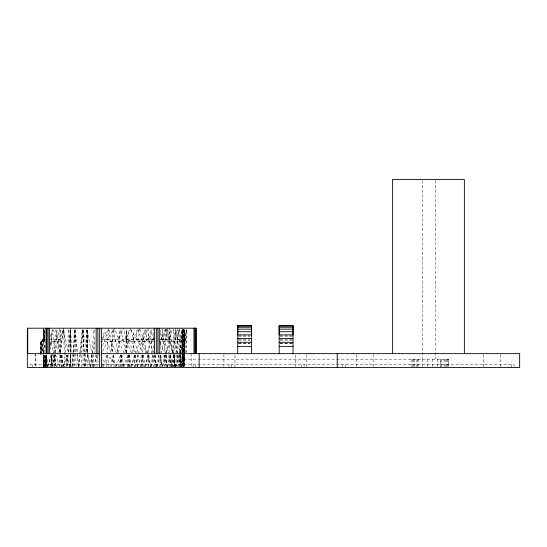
<?xml version="1.0" encoding="UTF-8"?>
<svg xmlns="http://www.w3.org/2000/svg" width="547" height="547" viewBox="0 0 547 547"><rect width="100%" height="100%" fill="white"/><g stroke="black" fill="none" stroke-linecap="round" stroke-linejoin="round"><path stroke-width="0.41" stroke-dasharray="2.73 2.05" d="M108.908 328.207L107.451 339.133L107.444 352.733M183.949 359.181L183.963 354.996M183.963 354.162L184.045 329.882L183.518 354.162M184.421 366.381L184.339 329.909L183.942 352.733L186.24 329.896L184.065 352.733M43.651 367.475L43.384 355.242L43.473 367.475L43.801 355.242L43.781 367.475L43.815 355.242L45.189 366.661M184.387 354.162L184.339 329.882L184.113 366.62L183.792 328.207L183.908 366.62L183.792 354.422L183.402 366.661M40.827 354.422L40.909 341.752L43.452 339.133L43.712 328.207L44.779 339.133L42.939 341.752L41.934 352.733M44.881 367.475L45.018 355.242L45.545 367.475M182.158 328.207L181.72 366.62L182.219 354.422L183.307 366.661M183.669 366.661L183.792 354.422M177.426 328.207C175.464 341.307 181.939 353.567 180.708 366.661M182.055 366.661L182.206 355.242M183.416 359.181L183.498 354.996M41.551 354.422L41.825 341.752L43.555 339.133L43.951 329.889M175.724 328.207L175.478 339.133L174.684 341.752L173.727 352.733M50.987 367.475L51.281 355.242L51.616 367.475M126.166 352.733L126.713 329.896L126.213 352.733M185.809 352.733L186.37 329.896L186.411 352.733M148.052 352.733L150.104 339.133L150.343 329.889M45.77 367.475L46.098 355.242L45.292 367.475M81.298 367.475L82.31 329.916M173.139 352.842L169.324 339.133L169.625 328.207M182.028 352.733L182.636 329.896M95.041 366.62L95.39 354.668M170.308 367.475L170.691 355.242M61.38 367.475L61.811 355.242M72.99 366.62L74.378 328.207M165.597 366.661L166.001 355.242M66.618 366.661L67.069 355.242L67.589 366.661M160.257 367.475L160.743 355.242L161.29 367.475M126.754 341.752L126.302 339.154L126.685 329.889M136.955 329.889L136.579 339.133L139.082 341.752L142.199 352.842M154.473 366.661L154.965 355.242M172.763 352.733L173.761 329.896M55.486 352.733L56.519 329.896M148.216 366.661L148.736 355.242M46.085 355.242L45.538 366.661L46.351 355.242M44.663 352.733L45.107 343.441M141.543 367.475L142.131 355.242M142.507 366.661L143.054 355.242M134.603 367.475L135.218 355.242M137.359 366.661L137.933 355.242M106.378 367.475L107.021 355.242M120.162 366.661L120.764 355.242M127.437 367.475L128.066 355.242M128.47 366.661L129.058 355.242M40.786 354.422L41.463 341.752L43.452 339.133L43.398 328.207L43.555 339.133L40.909 341.752L41.463 352.733M69.736 366.661L70.365 355.242M179.238 366.661L179.984 354.422L180.216 366.661L178.951 354.422L175.956 366.661M44.177 366.661L44.97 355.242M92.163 352.733L93.756 329.896M180.421 352.733L182.035 329.896M118.644 352.733L120.306 329.896M72.252 366.64L73.236 353.273M73.298 352.439L74.966 329.875M84.771 366.64L85.756 353.273M85.817 352.439L87.602 328.207M50.57 349.348L52.033 329.896M176.1 366.661L177.03 354.422M50.618 345.977L52.423 329.889L55.199 352.733M92.826 366.64L93.845 354.941M93.92 354.107L95.007 341.574M50.577 366.661L51.596 355.242M67.062 366.64L68.286 353.273M68.361 352.439L70.57 328.207M172.284 366.661L173.385 354.422M45.121 331.571L44.423 339.133L41.825 341.752L43.541 354.422L43.541 341.752L45.558 339.133M182.137 352.733L184.264 329.896M78.522 366.64L79.691 354.941M79.773 354.107L82.194 329.875M90.44 366.661L91.657 354.422M168.989 352.733L170.09 341.752L167.061 339.133L158.76 339.133M160.045 344.131L161.796 339.133L162.89 328.207M60.498 352.733L62.83 329.896M167.826 366.661L169.002 355.242M79.028 366.64L80.443 353.273M80.532 352.439L82.918 329.875M147.116 352.842L151.54 341.752L153.16 339.133L153.878 332.412M176.141 352.733L178.609 329.896M162.774 366.661L164.086 355.242M179.874 352.733L182.493 329.896M146.254 352.733L144.77 341.752L143.505 339.133L144.579 329.889M132.395 352.733L134.001 341.752L138.398 339.133L139.697 328.207L143.505 339.133L141.256 341.752L139.697 352.733M138.815 352.931L133.126 339.133L134.261 329.889M172.907 352.733L175.744 329.896M114.227 329.889L113.058 339.133L111.267 341.752L111.267 352.733M117.27 352.733L118.931 341.752L118.596 339.133L119.978 328.207M157.194 366.661L158.63 355.242M53.914 355.242L52.321 367.475L51.363 355.242L47.021 367.475L46.18 355.242L46.119 366.661M151.136 366.661L152.675 355.242M60.184 352.733L63.445 329.896M90.658 366.64L92.334 354.941M92.45 354.107L95.089 335.728M124.894 352.733L126.535 341.752L123.649 328.207L118.596 339.133L111.267 341.752L107.451 339.133L101.571 339.154M126.378 352.733L128.019 341.752L126.302 339.154L126.302 329.889M173.727 355.242L172.011 366.661L169.085 354.422M111.492 366.661L113.304 355.242M119.752 367.475L121.687 355.242M180.298 366.661L180.298 339.154L181.871 329.889M43.22 352.842L45.189 341.752L40.786 341.752L40.786 352.733M166.206 352.842L169.105 341.752L167.936 339.154L169.919 328.207M145.734 366.661L148.059 354.422L150.835 366.661M180.325 354.422L182.746 341.752L180.298 339.154L179.731 329.889M180.606 352.842L182.746 341.752L177.269 339.133L167.061 339.133L164.873 341.752L164.873 352.733M140.688 366.661L143.095 354.422M167.936 328.207L165.782 339.133L163.779 341.752L160.9 354.422M131.93 366.661L134.295 355.242M136.682 352.842L139.082 341.752L141.81 339.133L144.989 329.766M179.621 328.207L177.269 339.133L180.325 341.752M50.597 343.338L50.946 341.752L56.915 339.133L59.938 339.154L63.151 329.773M102.651 339.673L104.778 329.848M135.3 366.661L137.796 355.242M84.901 366.661L87.773 354.422M182.746 352.733L182.746 341.752L159.095 341.752L163.293 339.133L165.638 329.766M93.845 366.661L96.757 355.242M151.943 352.842L153.762 345.711M167.58 366.661L170.514 355.242M48.129 366.661L51.09 355.242M110.207 366.661L113.215 355.242M121.598 355.242L118.371 367.475L107.602 355.044M54.044 352.733L54.044 341.752L56.915 339.133L59.938 328.207M166.028 354.422L162.507 366.661L158.979 355.242M51.91 366.661L55.247 355.242M63.527 366.661L66.864 355.242M56.32 366.661L54.023 354.422L57.948 341.752L59.938 339.154L54.044 341.752M103.178 366.709L106.822 355.188M156.88 366.709L160.531 355.188M177.31 352.842L174.684 341.752L169.324 339.133L172.332 329.766M166.309 352.842L169.919 341.752L169.919 329.903M135.765 352.842L131.759 341.752L126.302 339.154L129.407 329.773M165.796 354.422L163.779 341.752L161.796 339.133L165.481 328.207L165.782 339.133L169.105 341.752M150.801 366.709L154.999 354.422M102.624 345.683L108.368 329.793M144.319 366.709L148.777 354.422M137.502 366.709L141.878 355.188M130.425 366.709L134.959 355.188M123.171 366.709L127.8 355.188M128.791 355.188L123.861 367.475L121.947 355.242M115.814 366.709L120.497 355.188M56.792 366.709L61.531 355.188M143.505 339.133L147.41 329.766M102.604 351.441L107.444 341.752L110.788 352.842M153.967 340.446L153.16 339.133L153.905 337.677M154.329 328.207L148.456 339.133L144.77 341.752M131.485 352.931L126.535 341.752L133.126 339.133L139.697 328.207M154.774 341.752L101.12 341.752L107.451 339.133L114.446 328.207L118.596 339.133M102.487 337.786L107.985 329.574M41.743 352.733L41.463 341.752L43.856 339.133L43.739 329.889M44.895 340.179L42.939 341.752L42.939 352.733M41.463 341.752L44.779 339.133L44.498 329.889M41.825 341.752L44.936 339.571M44.881 340.884L43.541 341.752L45.039 346.504M153.461 339.133L146.753 339.133L142.644 341.752L142.644 352.733M145.707 329.889L146.753 339.133L149.529 341.752L153.618 339.509M131.759 341.752L136.579 339.133L146.753 339.133M43.856 339.133L44.779 339.133M126.302 339.154L136.579 339.133L130.808 329.663M238.54 335.762L249.917 335.762M279.996 335.762L292.194 335.762M238.54 336.439L249.917 336.439M279.996 336.439L293.007 336.439M158.486 339.133L167.936 339.154L169.919 341.752L172.346 352.842M49.722 339.133L56.915 339.133L55.705 329.889M107.451 339.133L153.16 339.133M238.54 339.468L249.917 339.468M279.996 339.468L292.194 339.468M238.54 340.576L249.917 340.576M279.996 340.576L292.194 340.576M59.691 352.842L57.948 341.752L50.946 341.752L54.044 354.422M238.54 343.605L249.917 343.605M279.996 343.605L293.007 343.605M238.54 343.755L249.917 343.755M279.996 343.755L293.007 343.755M182.896 354.996L183.013 359.181L448.547 359.181L448.547 366.647M98.857 364.712L29.989 364.712L29.989 366.784M102.145 364.712L514.125 364.712L514.125 367.475M180.298 339.154L177.269 339.133L175.956 329.889L175.956 352.733M138.398 339.133L141.256 341.752L145.871 352.931M98.747 356.206L96.969 354.422L98.494 361.765M102.296 359.762L108.812 366.285M128.019 341.752L135.417 353.013M159.95 329.766L163.293 339.133L164.873 341.752L168.326 352.842M160.114 343.988L164.189 352.931M111.267 341.752L116.34 352.931M123.971 352.931L118.931 341.752L125.851 339.133L130.904 328.207L133.126 339.133M137.707 329.766L147.218 352.931M146.172 329.766L150.104 339.133M53.203 329.766L56.915 339.133M149.529 341.752L153.81 352.842M150.945 329.766L153.741 337.574M60.211 355.188L64.252 366.709M55.486 354.422L59.678 366.709M153.044 355.188L156.832 366.709M166.028 328.207L169.324 339.133M160.045 332.891L161.796 339.133M164.408 355.242L167.519 366.661M172.838 328.207L175.478 339.133L177.686 341.752L177.686 354.422M113.133 329.848L118.159 352.788M63.363 329.848L68.416 352.788M120.784 329.848L125.769 352.788M94.221 329.848L95.096 333.943M82.706 329.875L87.404 352.439M87.575 353.273L90.364 366.64M86.959 329.848L91.705 352.788M50.577 334.449L51.548 339.133M173.549 355.242L175.874 366.661M129.27 355.242L131.595 366.661M87.93 355.242L90.193 366.661M67.267 355.242L69.531 366.661M137.974 354.422L140.367 366.661M143.252 355.242L145.427 366.661M177.166 355.242L179.054 366.661M44.717 329.889L45.121 332.405M113.564 355.242L115.499 367.475M107.191 355.242L109.126 367.475M120.805 354.422L122.733 366.661M128.237 355.242L129.995 366.661M91.78 355.242L93.516 366.661M135.382 355.242L137.085 366.661M175.635 366.661L173.85 354.422L175.102 366.661M109.195 329.896L112.525 352.733M142.288 355.242L143.923 366.661M60.054 355.242L61.825 367.475M56.84 329.896L60.081 352.733M148.887 355.242L150.432 366.661M180.086 355.242L181.529 366.661M155.102 355.242L156.538 366.661M160.866 355.242L162.179 366.661M46.406 354.422L47.821 366.661M61.934 355.242L63.199 366.661M180.387 355.242L181.625 366.661M170.096 329.896L172.517 352.733M162.329 329.889L163.293 339.133M102.597 364.213L102.85 366.661M166.117 355.242L167.286 366.661M74.549 329.875L76.881 352.439M76.97 353.273L78.351 366.64M75.254 329.875L77.633 354.107M77.715 354.941L78.864 366.64M166.192 329.889L167.061 339.133M170.719 354.422L171.82 366.661M65.722 352.439L63.691 328.207L64.505 366.62M65.797 353.273L66.919 366.64M82.494 329.875L84.354 352.439M84.423 353.273L85.523 366.64M46.468 355.242L47.35 367.475M71.985 352.439L70.413 328.207L71.014 366.62L70.413 354.422M72.033 353.273L72.901 366.64M68.888 329.896L70.303 352.733M54.734 366.661L54.071 355.242L55.5 366.661L55.486 355.242M173.898 355.242L174.507 366.661M113.475 355.242L114.077 366.661M129.099 354.422L129.735 366.661M134.507 355.242L135.082 366.661M91.698 355.242L92.265 366.661M152.825 355.242L153.365 367.475M155.033 355.242L155.56 367.475M158.767 355.242L159.232 366.661M83.165 329.916L84.676 366.62M164.216 355.242L164.64 366.661M86.686 329.896L87.541 352.733M166.062 355.242L166.5 367.475M148.059 328.207L148.456 339.133L151.54 341.752L151.54 352.733M61.873 355.242L62.31 367.475M44.088 329.889L44.423 339.133L43.452 339.133L40.786 341.752L40.82 352.733M178.848 329.896L179.621 352.733M169.112 355.242L169.488 366.661M46.844 367.475L46.433 355.242L46.406 366.661M170.746 355.242L171.102 366.661M182.876 354.162L182.206 329.882L182.835 366.62M173.406 355.242L173.734 366.661M70.433 355.242L70.768 367.475M177.05 355.242L177.324 366.661M75.13 329.916L76.054 366.62M44.102 366.661L43.842 355.242L43.897 366.661M182.219 354.422L182.383 366.661M87.78 355.242L87.917 366.661M45.039 355.242L45.169 366.661M184.072 329.882L184.141 354.162M87.602 352.733L87.602 329.896L87.835 352.733M184.421 364.781L184.387 354.996M183.799 355.242L183.86 366.661M87.616 329.896L87.759 352.733M183.013 359.181L183.054 366.647M182.165 329.916L182.342 366.62M184.141 354.996L184.161 359.181M511.356 364.712L511.356 367.475M500.3 354.47L500.3 367.475M483.719 354.47L483.719 367.475M448.328 359.181L448.328 366.647M447.453 359.181L447.453 366.647M446.81 359.181L446.81 366.647M445.121 359.181L445.121 366.647M444.096 359.181L444.096 366.647M441.709 359.181L441.709 366.647M437.45 359.181L437.45 366.647M435.699 180.373L435.699 359.181M432.636 359.181L432.636 366.647M427.59 359.181L427.59 366.647M422.653 359.181L422.653 366.647M422.434 180.373L422.434 359.181M418.175 359.181L418.175 366.647M417.382 359.181L417.382 366.647M416.841 359.181L416.841 366.647M414.455 359.181L414.455 366.647M413.429 359.181L413.429 366.647M412.807 359.181L412.807 367.475M411.091 359.181L411.091 367.475M373.157 354.47L373.157 367.475M356.576 354.47L356.576 367.475M345.519 364.712L345.519 367.475M342.757 364.712L342.757 367.475M306.826 354.47L306.826 367.475M304.064 364.712L304.064 367.475M301.294 364.712L301.294 367.475M295.77 355.235L295.77 366.647M234.964 355.235L234.964 367.475M231.757 364.712L231.757 367.475M228.995 364.712L228.995 367.475M223.908 354.47L223.908 366.661M195.826 364.712L195.826 367.475M193.064 364.712L193.064 367.475M191.518 353.656L191.416 366.661M184.339 329.916L184.339 366.62M183.792 329.896L183.792 352.733M178.951 354.422L178.951 366.661M174.937 354.47L174.937 366.661M174.835 353.656L174.835 366.661M173.85 355.242L173.85 366.661M167.936 329.889L167.936 339.154M160.9 341.752L160.9 352.733M148.059 354.422L148.059 366.661M128.101 364.712L128.101 366.784M121.817 355.242L121.817 367.475M112.771 329.896L112.771 352.733M96.969 355.242L96.969 366.661M86.624 329.896L86.624 352.733M83.096 329.916L83.096 366.62M74.378 329.916L74.378 366.62M70.57 329.916L70.57 366.62M70.413 329.896L70.413 352.733M68.778 329.896L68.778 352.733M60.32 329.896L60.32 352.733M59.938 329.889L59.938 354.422M59.938 355.242L59.938 366.661M57.948 341.752L57.948 354.422M54.023 355.242L54.023 367.475M52.444 353.656L52.444 366.661M51.705 353.656L51.705 366.661L51.671 355.242M35.863 353.656L35.863 366.661M35.117 353.656L35.117 366.661M32.752 364.712L32.752 367.475M440.752 366.647L440.752 359.181L440.738 366.647"/><path stroke-width="0.82" d="M195.826 328.576L195.826 328.207L195.908 353.656L195.908 328.207L27.35 328.207L27.35 367.475L519.65 367.475L519.65 353.656L101.489 353.656M237.726 325.65L237.726 334.86L251.545 334.86L251.545 325.65L237.726 325.65L237.726 353.656M279.182 325.65L279.182 334.86L293.007 334.86L293.007 325.65L279.182 325.65L279.182 353.656M237.726 326.046L251.545 326.046M279.182 326.046L293.007 326.046M237.726 327.229L251.545 327.229M279.182 327.229L293.007 327.229M237.726 329.144L251.545 329.144M279.182 329.144L293.007 329.144M237.726 331.721L251.545 331.721M279.182 331.721L293.007 331.721M237.726 338.449L251.545 338.449M279.182 338.449L293.007 338.449M237.726 342.333L251.545 342.333M279.182 342.333L293.007 342.333M237.726 346.381L251.545 346.381M279.182 346.381L293.007 346.381M27.35 353.656L99.67 353.656M464.369 353.656L464.369 179.525L392.507 179.525L392.507 353.656M337.225 353.656L337.225 367.475M293.007 325.65L293.007 353.656M251.545 325.65L251.545 353.656M199.17 353.656L199.17 367.475M195.826 328.207L195.826 353.656M195.662 328.207L195.662 353.656M195.573 328.207L195.573 353.656M194.944 328.207L194.944 353.656M193.973 328.207L193.973 353.656M159.266 328.207L159.266 353.656M157.905 328.207L157.905 353.656M156.326 328.207L156.326 353.656M154.582 328.207L154.582 353.656M101.489 328.207L101.489 367.475M99.67 328.207L99.67 367.475M97.872 328.207L97.872 353.656M96.176 328.207L96.176 353.656M49.545 328.207L49.545 353.656M48.109 328.207L48.109 353.656M46.933 328.207L46.933 353.656M46.078 328.207L46.078 353.656M27.726 328.207L27.726 353.656"/></g></svg>
